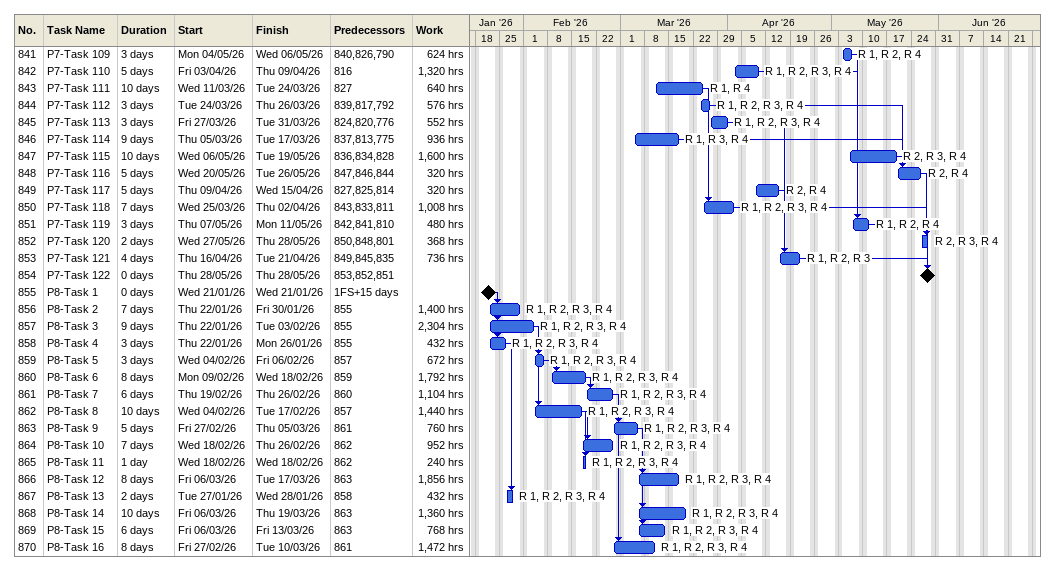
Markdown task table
| ID | Task | Duration | Start | Finish | Predecessors | Resources | Work (h) |
|---|---|---|---|---|---|---|---|
| 841 | P7-Task 109 | 3d | 2026-05-04 | 2026-05-06 | 840, 826, 790 | R 1, R 2, R 4 | 624 |
| 842 | P7-Task 110 | 5d | 2026-04-03 | 2026-04-09 | 816 | R 1, R 2, R 3, R 4 | 1320 |
| 843 | P7-Task 111 | 10d | 2026-03-11 | 2026-03-24 | 827 | R 1, R 4 | 640 |
| 844 | P7-Task 112 | 3d | 2026-03-24 | 2026-03-26 | 839, 817, 792 | R 1, R 2, R 3, R 4 | 576 |
| 845 | P7-Task 113 | 3d | 2026-03-27 | 2026-03-31 | 824, 820, 776 | R 1, R 2, R 3, R 4 | 552 |
| 846 | P7-Task 114 | 9d | 2026-03-05 | 2026-03-17 | 837, 813, 775 | R 1, R 3, R 4 | 936 |
| 847 | P7-Task 115 | 10d | 2026-05-06 | 2026-05-19 | 836, 834, 828 | R 2, R 3, R 4 | 1600 |
| 848 | P7-Task 116 | 5d | 2026-05-20 | 2026-05-26 | 847, 846, 844 | R 2, R 4 | 320 |
| 849 | P7-Task 117 | 5d | 2026-04-09 | 2026-04-15 | 827, 825, 814 | R 2, R 4 | 320 |
| 850 | P7-Task 118 | 7d | 2026-03-25 | 2026-04-02 | 843, 833, 811 | R 1, R 2, R 3, R 4 | 1008 |
| 851 | P7-Task 119 | 3d | 2026-05-07 | 2026-05-11 | 842, 841, 810 | R 1, R 2, R 4 | 480 |
| 852 | P7-Task 120 | 2d | 2026-05-27 | 2026-05-28 | 850, 848, 801 | R 2, R 3, R 4 | 368 |
| 853 | P7-Task 121 | 4d | 2026-04-16 | 2026-04-21 | 849, 845, 835 | R 1, R 2, R 3 | 736 |
| 854 | P7-Task 122 | 0d | 2026-05-28 | 2026-05-28 | 853, 852, 851 |  |  |
| 855 | P8-Task 1 | 0d | 2026-01-21 | 2026-01-21 | 1FS+15d |  |  |
| 856 | P8-Task 2 | 7d | 2026-01-22 | 2026-01-30 | 855 | R 1, R 2, R 3, R 4 | 1400 |
| 857 | P8-Task 3 | 9d | 2026-01-22 | 2026-02-03 | 855 | R 1, R 2, R 3, R 4 | 2304 |
| 858 | P8-Task 4 | 3d | 2026-01-22 | 2026-01-26 | 855 | R 1, R 2, R 3, R 4 | 432 |
| 859 | P8-Task 5 | 3d | 2026-02-04 | 2026-02-06 | 857 | R 1, R 2, R 3, R 4 | 672 |
| 860 | P8-Task 6 | 8d | 2026-02-09 | 2026-02-18 | 859 | R 1, R 2, R 3, R 4 | 1792 |
| 861 | P8-Task 7 | 6d | 2026-02-19 | 2026-02-26 | 860 | R 1, R 2, R 3, R 4 | 1104 |
| 862 | P8-Task 8 | 10d | 2026-02-04 | 2026-02-17 | 857 | R 1, R 2, R 3, R 4 | 1440 |
| 863 | P8-Task 9 | 5d | 2026-02-27 | 2026-03-05 | 861 | R 1, R 2, R 3, R 4 | 760 |
| 864 | P8-Task 10 | 7d | 2026-02-18 | 2026-02-26 | 862 | R 1, R 2, R 3, R 4 | 952 |
| 865 | P8-Task 11 | 1d | 2026-02-18 | 2026-02-18 | 862 | R 1, R 2, R 3, R 4 | 240 |
| 866 | P8-Task 12 | 8d | 2026-03-06 | 2026-03-17 | 863 | R 1, R 2, R 3, R 4 | 1856 |
| 867 | P8-Task 13 | 2d | 2026-01-27 | 2026-01-28 | 858 | R 1, R 2, R 3, R 4 | 432 |
| 868 | P8-Task 14 | 10d | 2026-03-06 | 2026-03-19 | 863 | R 1, R 2, R 3, R 4 | 1360 |
| 869 | P8-Task 15 | 6d | 2026-03-06 | 2026-03-13 | 863 | R 1, R 2, R 3, R 4 | 768 |
| 870 | P8-Task 16 | 8d | 2026-02-27 | 2026-03-10 | 861 | R 1, R 2, R 3, R 4 | 1472 |
